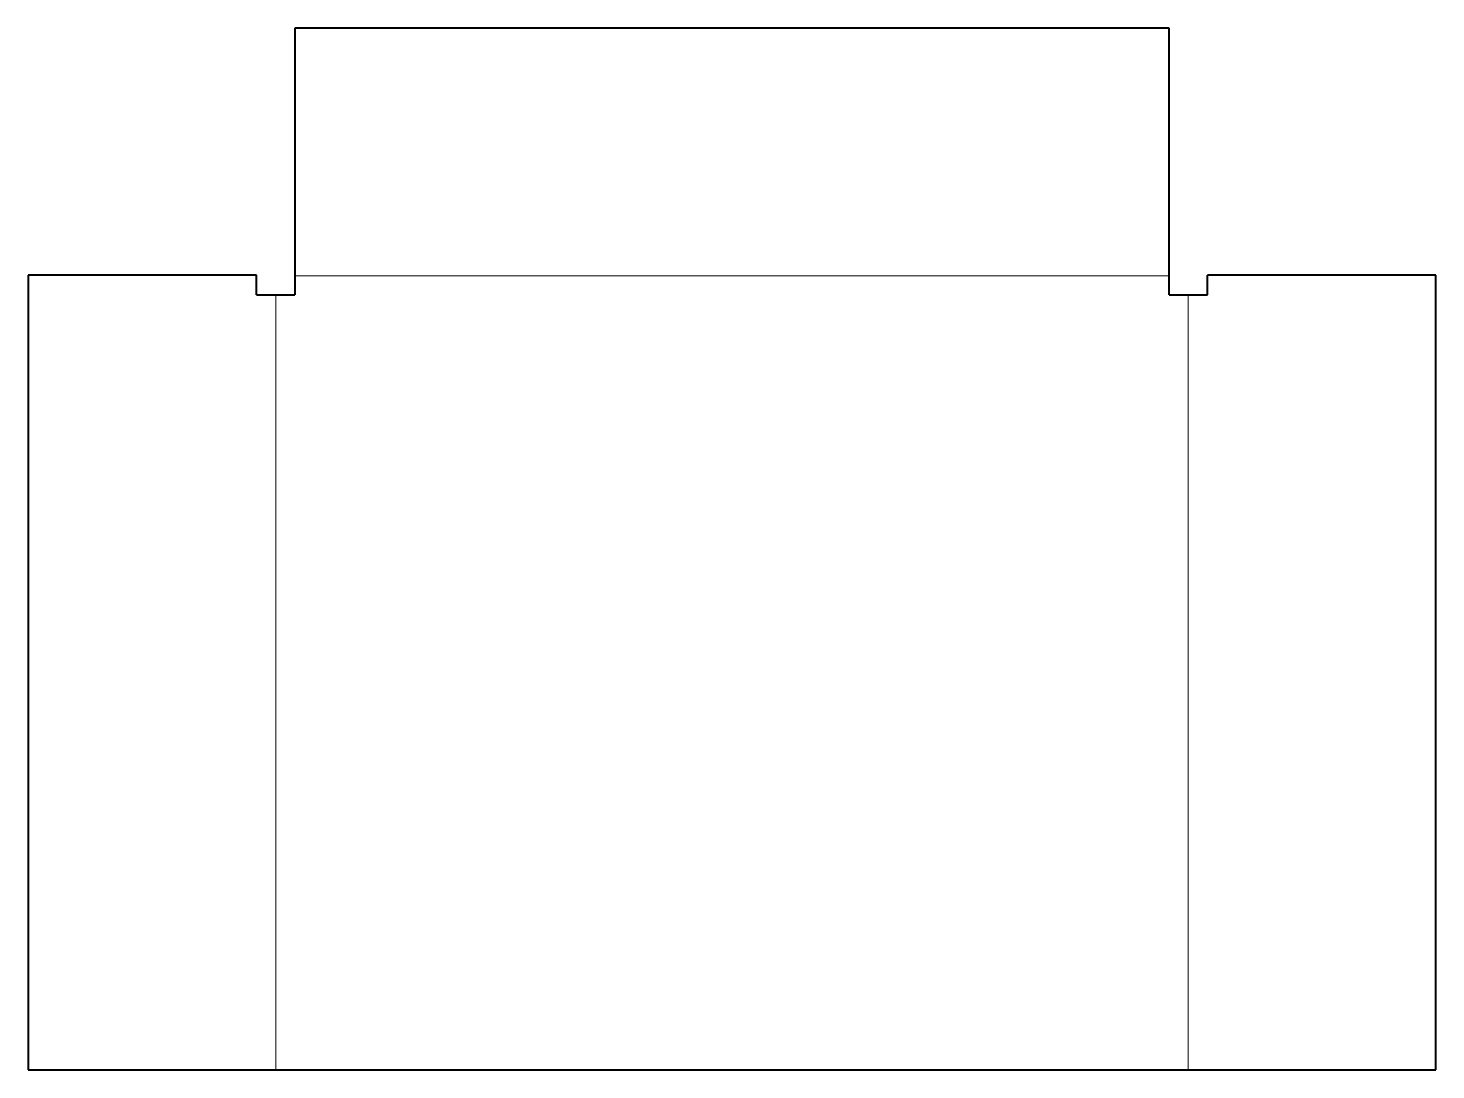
# Model space of a CAD drawing. Header units: centimetres. Extents: x -7.1 to 7.1, y -5.2 to 12.5.
# Drawn here: x -7.08 to 7.08, y -5.24 to 5.24 of the extents above; entities that cross this region are included whole.
import ezdxf
from ezdxf.lldxf.tags import DXFTag

# ---------------------------------------------------------------- set-up
doc = ezdxf.new("R2010")
doc.units = ezdxf.units.CM
doc.header["$MEASUREMENT"] = 0
doc.layers.add('SHEETMETAL_BEND_LINES_UP', color=7, linetype='Continuous')
doc.layers.add('Visible', color=7, linetype='Continuous')
tags = doc.linetypes.add('New Line1', pattern=[0.7, 0.4, -0.1, 0.1, -0.1]).pattern_tags.tags
tags[10:11] = [DXFTag(74, 4), DXFTag(75, 0), DXFTag(340, '0'), DXFTag(46, 1.0), DXFTag(50, 0.0), DXFTag(44, 0.0), DXFTag(45, 0.0)]
tags[8:9] = [DXFTag(74, 4), DXFTag(75, 0), DXFTag(340, '0'), DXFTag(46, 1.0), DXFTag(50, 0.0), DXFTag(44, 0.0), DXFTag(45, 0.0)]
tags[6:7] = [DXFTag(74, 4), DXFTag(75, 0), DXFTag(340, '0'), DXFTag(46, 1.0), DXFTag(50, 0.0), DXFTag(44, 0.0), DXFTag(45, 0.0)]
tags[4:5] = [DXFTag(74, 4), DXFTag(75, 0), DXFTag(340, '0'), DXFTag(46, 1.0), DXFTag(50, 0.0), DXFTag(44, 0.0), DXFTag(45, 0.0)]
tags = doc.linetypes.add('New Line2', pattern=[0.7, 0.4, -0.1, 0.1, -0.1]).pattern_tags.tags
tags[10:11] = [DXFTag(74, 4), DXFTag(75, 0), DXFTag(340, '0'), DXFTag(46, 1.0), DXFTag(50, 0.0), DXFTag(44, 0.0), DXFTag(45, 0.0)]
tags[8:9] = [DXFTag(74, 4), DXFTag(75, 0), DXFTag(340, '0'), DXFTag(46, 1.0), DXFTag(50, 0.0), DXFTag(44, 0.0), DXFTag(45, 0.0)]
tags[6:7] = [DXFTag(74, 4), DXFTag(75, 0), DXFTag(340, '0'), DXFTag(46, 1.0), DXFTag(50, 0.0), DXFTag(44, 0.0), DXFTag(45, 0.0)]
tags[4:5] = [DXFTag(74, 4), DXFTag(75, 0), DXFTag(340, '0'), DXFTag(46, 1.0), DXFTag(50, 0.0), DXFTag(44, 0.0), DXFTag(45, 0.0)]
tags = doc.linetypes.add('New Line3', pattern=[0.7, 0.4, -0.1, 0.1, -0.1]).pattern_tags.tags
tags[10:11] = [DXFTag(74, 4), DXFTag(75, 0), DXFTag(340, '0'), DXFTag(46, 1.0), DXFTag(50, 0.0), DXFTag(44, 0.0), DXFTag(45, 0.0)]
tags[8:9] = [DXFTag(74, 4), DXFTag(75, 0), DXFTag(340, '0'), DXFTag(46, 1.0), DXFTag(50, 0.0), DXFTag(44, 0.0), DXFTag(45, 0.0)]
tags[6:7] = [DXFTag(74, 4), DXFTag(75, 0), DXFTag(340, '0'), DXFTag(46, 1.0), DXFTag(50, 0.0), DXFTag(44, 0.0), DXFTag(45, 0.0)]
tags[4:5] = [DXFTag(74, 4), DXFTag(75, 0), DXFTag(340, '0'), DXFTag(46, 1.0), DXFTag(50, 0.0), DXFTag(44, 0.0), DXFTag(45, 0.0)]

msp = doc.modelspace()

# ---------------------------------------------------------------- linework, layer by layer
at = {"layer": 'SHEETMETAL_BEND_LINES_UP', "linetype": 'New Line3', "lineweight": 13}
msp.add_open_spline([(4.4, 2.75), (4.4, 2.75), (-4.4, 2.75), (-4.4, 2.75)], degree=3, dxfattribs=at)
at = {"layer": 'SHEETMETAL_BEND_LINES_UP', "linetype": 'New Line2', "lineweight": 13}
msp.add_open_spline([(-4.59242, -5.24242), (-4.59242, -5.24242), (-4.59242, 2.55758), (-4.59242, 2.55758)], degree=3, dxfattribs=at)
at = {"layer": 'SHEETMETAL_BEND_LINES_UP', "linetype": 'New Line1', "lineweight": 13}
msp.add_open_spline([(4.59242, -5.24242), (4.59242, -5.24242), (4.59242, 2.55758), (4.59242, 2.55758)], degree=3, dxfattribs=at)
at = {"layer": 'Visible', "lineweight": 40}
for points in [[(4.4, 5.24242), (4.4, 5.24242), (-4.4, 5.24242), (-4.4, 5.24242)], [(-4.4, 5.24242), (-4.4, 5.24242), (-4.4, 2.55758), (-4.4, 2.55758)], [(4.4, 2.55758), (4.4, 2.55758), (4.4, 5.24242), (4.4, 5.24242)], [(-4.78485, 2.75758), (-4.78485, 2.75758), (-7.08485, 2.75758), (-7.08485, 2.75758)], [(-7.08485, 2.75758), (-7.08485, 2.75758), (-7.08485, -5.24242), (-7.08485, -5.24242)], [(-4.78485, 2.55758), (-4.78485, 2.55758), (-4.78485, 2.75758), (-4.78485, 2.75758)], [(4.78485, 2.55758), (4.78485, 2.55758), (4.78485, 2.75758), (4.78485, 2.75758)], [(7.08485, 2.75758), (7.08485, 2.75758), (4.78485, 2.75758), (4.78485, 2.75758)], [(7.08485, -5.24242), (7.08485, -5.24242), (7.08485, 2.75758), (7.08485, 2.75758)], [(-4.78485, 2.55758), (-4.78485, 2.55758), (-4.4, 2.55758), (-4.4, 2.55758)], [(4.4, 2.55758), (4.4, 2.55758), (4.78485, 2.55758), (4.78485, 2.55758)], [(-7.08485, -5.24242), (-7.08485, -5.24242), (7.08485, -5.24242), (7.08485, -5.24242)]]:
    msp.add_open_spline(points, degree=3, dxfattribs=at)

doc.saveas('drawing.dxf')
